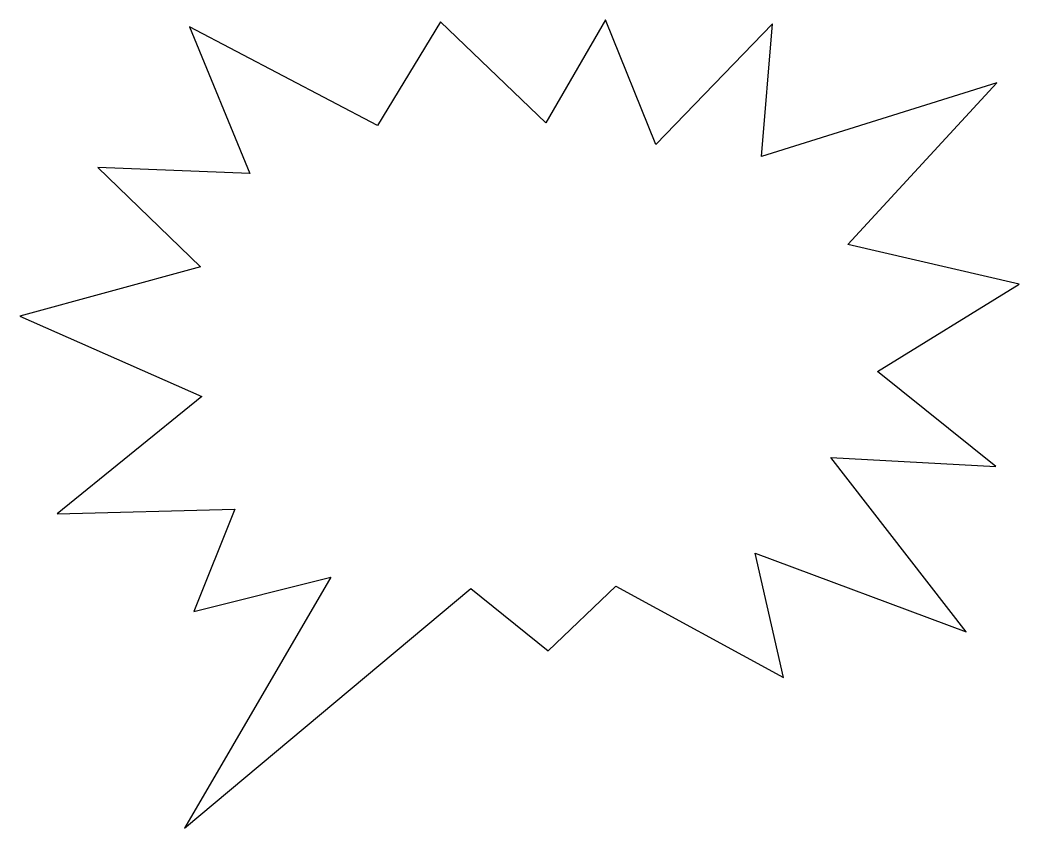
# Model space of a CAD drawing. Header units: centimetres. Extents: x -10.5 to 8.5, y -7 to 8.3.
import ezdxf

# ---------------------------------------------------------------- set-up
doc = ezdxf.new("R2010")
doc.units = ezdxf.units.CM
doc.header["$MEASUREMENT"] = 0
doc.layers.add('Camada 1', color=7, linetype='Continuous')

msp = doc.modelspace()

# ---------------------------------------------------------------- linework, layer by layer
at = {"layer": 'Camada 1'}
msp.add_open_spline([(-10.46528, 2.70875), (-10.46528, 2.70875), (-7.02908, 3.64471), (-7.02908, 3.64471), (-7.02908, 3.64471), (-7.02908, 3.64471), (-8.98501, 5.53577), (-8.98501, 5.53577), (-8.98501, 5.53577), (-8.98501, 5.53577), (-6.09312, 5.42094), (-6.09312, 5.42094), (-6.09312, 5.42094), (-6.09312, 5.42094), (-7.23913, 8.21013), (-7.23913, 8.21013), (-7.23913, 8.21013), (-7.23913, 8.21013), (-3.66665, 6.33121), (-3.66665, 6.33121), (-3.66665, 6.33121), (-3.66665, 6.33121), (-2.4688, 8.30583), (-2.4688, 8.30583), (-2.4688, 8.30583), (-2.4688, 8.30583), (-0.46339, 6.38582), (-0.46339, 6.38582), (-0.46339, 6.38582), (-0.46339, 6.38582), (0.6691, 8.3385), (0.6691, 8.3385), (0.6691, 8.3385), (0.6691, 8.3385), (1.6242, 5.97038), (1.6242, 5.97038), (1.6242, 5.97038), (1.6242, 5.97038), (3.84389, 8.26709), (3.84389, 8.26709), (3.84389, 8.26709), (3.84389, 8.26709), (3.63474, 5.74585), (3.63474, 5.74585), (3.63474, 5.74585), (3.63474, 5.74585), (8.10959, 7.14534), (8.10959, 7.14534), (8.10959, 7.14534), (8.10959, 7.14534), (5.27979, 4.07466), (5.27979, 4.07466), (5.27979, 4.07466), (5.27979, 4.07466), (8.5344, 3.31983), (8.5344, 3.31983), (8.5344, 3.31983), (8.5344, 3.31983), (5.8451, 1.65843), (5.8451, 1.65843), (5.8451, 1.65843), (5.8451, 1.65843), (8.09278, -0.14999), (8.09278, -0.14999), (8.09278, -0.14999), (8.09278, -0.14999), (4.95488, 0.02506), (4.95488, 0.02506), (4.95488, 0.02506), (4.95488, 0.02506), (7.52703, -3.29115), (7.52703, -3.29115), (7.52703, -3.29115), (7.52703, -3.29115), (3.51525, -1.79689), (3.51525, -1.79689), (3.51525, -1.79689), (3.51525, -1.79689), (4.05302, -4.15663), (4.05302, -4.15663), (4.05302, -4.15663), (4.05302, -4.15663), (0.86937, -2.42427), (0.86937, -2.42427), (0.86937, -2.42427), (0.86937, -2.42427), (-0.4195, -3.64919), (-0.4195, -3.64919), (-0.4195, -3.64919), (-0.4195, -3.64919), (-1.89042, -2.46817), (-1.89042, -2.46817), (-1.89042, -2.46817), (-1.89042, -2.46817), (-7.33531, -7.0177), (-7.33531, -7.0177), (-7.33531, -7.0177), (-7.33531, -7.0177), (-4.55171, -2.25158), (-4.55171, -2.25158), (-4.55171, -2.25158), (-4.55171, -2.25158), (-7.16119, -2.9037), (-7.16119, -2.9037), (-7.16119, -2.9037), (-7.16119, -2.9037), (-6.37974, -0.96036), (-6.37974, -0.96036), (-6.37974, -0.96036), (-6.37974, -0.96036), (-9.76037, -1.05), (-9.76037, -1.05), (-9.76037, -1.05), (-9.76037, -1.05), (-7.00992, 1.18044), (-7.00992, 1.18044), (-7.00992, 1.18044), (-7.00992, 1.18044), (-10.46528, 2.70875), (-10.46528, 2.70875)], degree=3, knots=[0, 0, 0, 0, 0.03225806, 0.03225806, 0.03225806, 0.03225806, 0.06451613, 0.06451613, 0.06451613, 0.06451613, 0.09677419, 0.09677419, 0.09677419, 0.09677419, 0.12903226, 0.12903226, 0.12903226, 0.12903226, 0.16129032, 0.16129032, 0.16129032, 0.16129032, 0.19354839, 0.19354839, 0.19354839, 0.19354839, 0.22580645, 0.22580645, 0.22580645, 0.22580645, 0.25806452, 0.25806452, 0.25806452, 0.25806452, 0.29032258, 0.29032258, 0.29032258, 0.29032258, 0.32258065, 0.32258065, 0.32258065, 0.32258065, 0.35483871, 0.35483871, 0.35483871, 0.35483871, 0.38709677, 0.38709677, 0.38709677, 0.38709677, 0.41935484, 0.41935484, 0.41935484, 0.41935484, 0.4516129, 0.4516129, 0.4516129, 0.4516129, 0.48387097, 0.48387097, 0.48387097, 0.48387097, 0.51612903, 0.51612903, 0.51612903, 0.51612903, 0.5483871, 0.5483871, 0.5483871, 0.5483871, 0.58064516, 0.58064516, 0.58064516, 0.58064516, 0.61290323, 0.61290323, 0.61290323, 0.61290323, 0.64516129, 0.64516129, 0.64516129, 0.64516129, 0.67741935, 0.67741935, 0.67741935, 0.67741935, 0.70967742, 0.70967742, 0.70967742, 0.70967742, 0.74193548, 0.74193548, 0.74193548, 0.74193548, 0.77419355, 0.77419355, 0.77419355, 0.77419355, 0.80645161, 0.80645161, 0.80645161, 0.80645161, 0.83870968, 0.83870968, 0.83870968, 0.83870968, 0.87096774, 0.87096774, 0.87096774, 0.87096774, 0.90322581, 0.90322581, 0.90322581, 0.90322581, 0.93548387, 0.93548387, 0.93548387, 0.93548387, 1, 1, 1, 1], dxfattribs=at)

doc.saveas('drawing.dxf')
